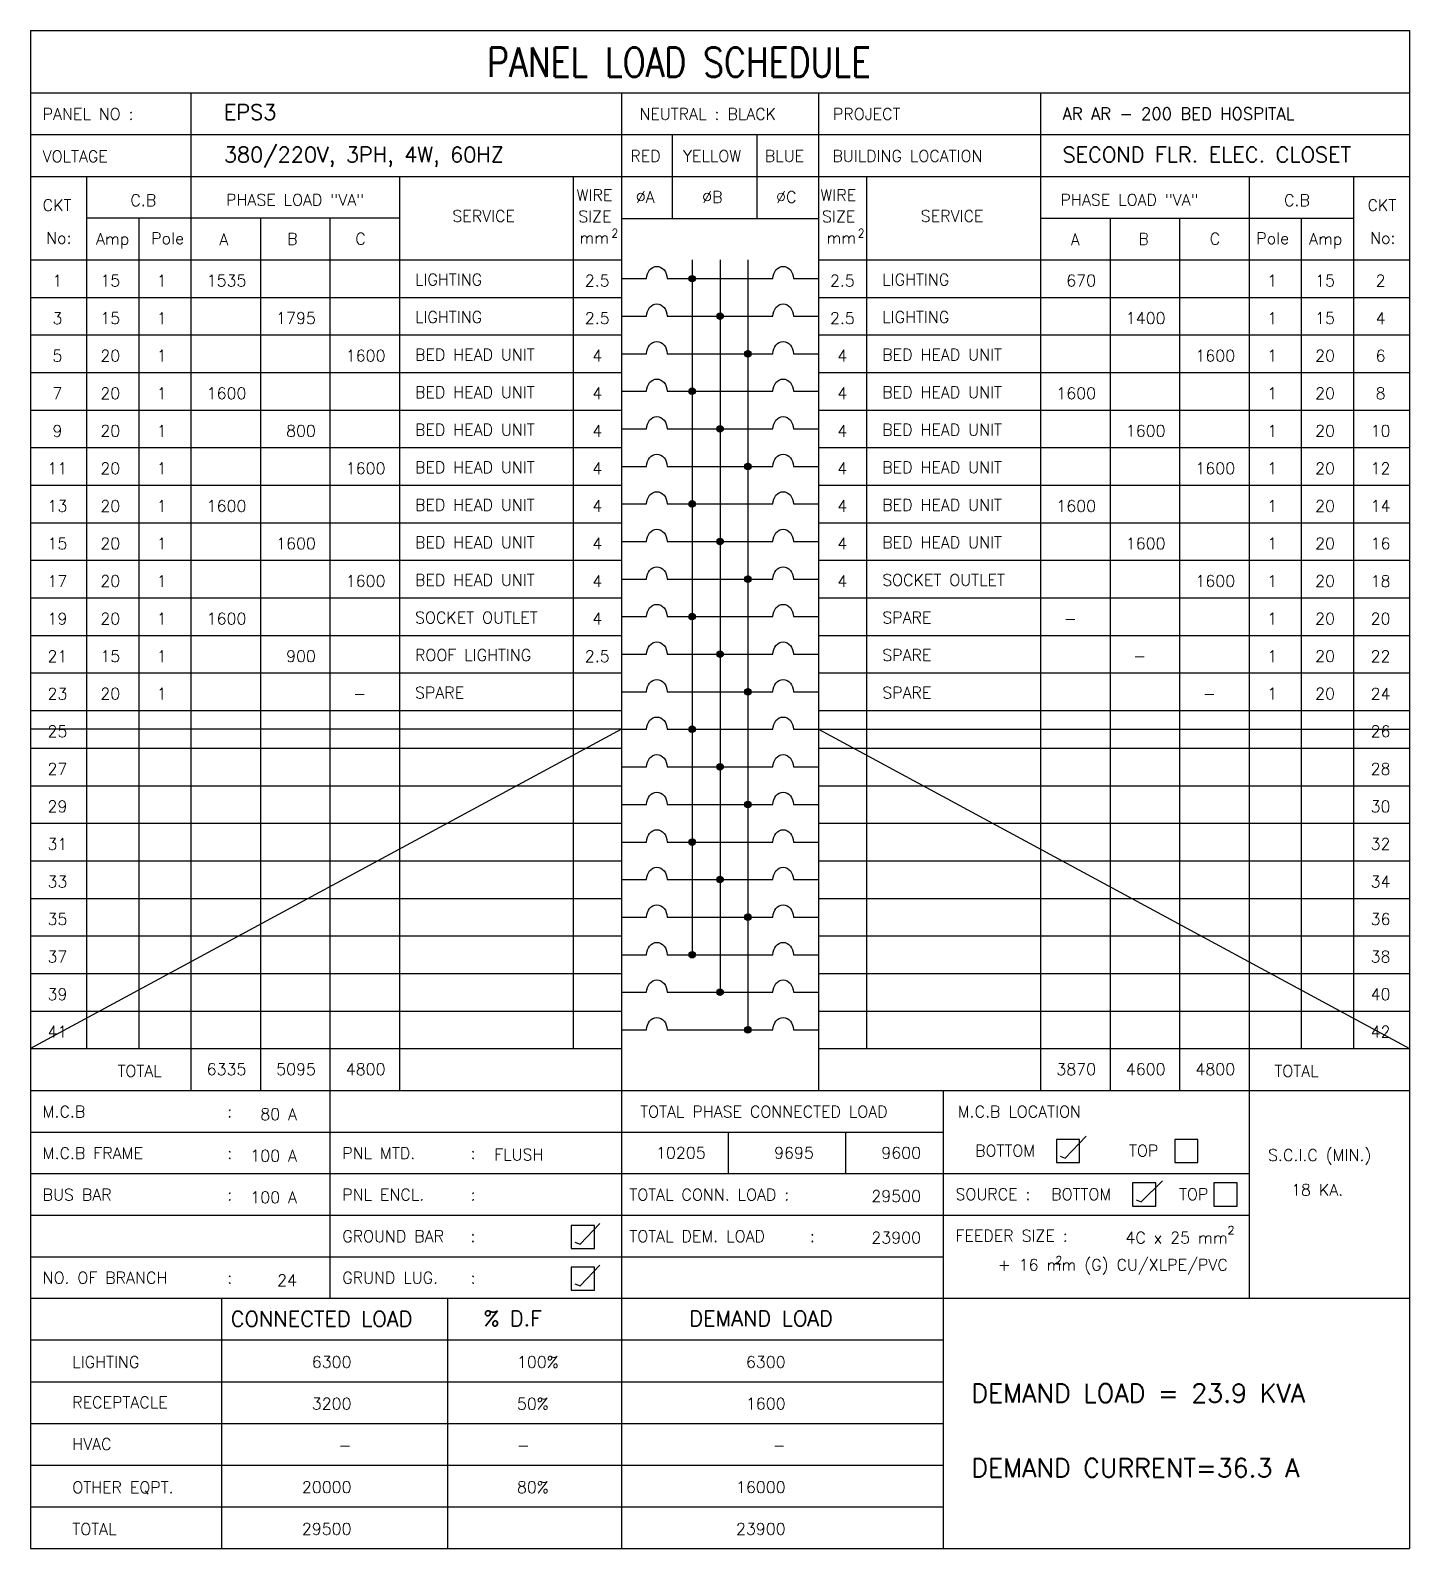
# Model space of a CAD drawing. Extents: x -114326 to -114223, y 38472 to 38552.
# Drawn here: x -114319.89 to -114299.1, y 38527.33 to 38550.22 of the extents above; entities that cross this region are included whole.
import ezdxf
from ezdxf.enums import TextEntityAlignment as Align

# ---------------------------------------------------------------- set-up
doc = ezdxf.new("R2010")
doc.units = 0
doc.header["$MEASUREMENT"] = 0
doc.layers.add('E-TXT', color=2, linetype='CONTINUOUS')
doc.layers.add('PANEL', color=2, linetype='CONTINUOUS')
doc.styles.add('ROMANS', font='ROMANS.shx', dxfattribs={"height": 0.4})
pattern_1 = [(315, (90723.014225, 40591.791381), (0.00864749998874, 0.00864749998874), [])]
pattern_2 = [(315, (90723.014225, 40590.09324), (0.00864749998874, 0.00864749998874), [])]
pattern_3 = [(315, (90723.014225, 40588.395099), (0.00864749998874, 0.00864749998874), [])]
pattern_4 = [(315, (90723.014225, 40586.696957), (0.00864749998874, 0.00864749998874), [])]
pattern_5 = [(315, (90723.014225, 40584.998816), (0.00864749998874, 0.00864749998874), [])]
pattern_6 = [(315, (90723.014225, 40583.300675), (0.00864749998874, 0.00864749998874), [])]

msp = doc.modelspace()

# ---------------------------------------------------------------- hatches: boundary and pattern name
at = {"layer": 'PANEL', "linetype": 'Continuous'}
h = msp.add_hatch(dxfattribs=at)
h.set_pattern_fill('ANSI31', color=256, scale=0.068485, angle=406.041, style=0)
h.set_pattern_definition([(91.040959325, (90723.014225, 40591.791381), (-0.00855917542476, -0.00015552164567), [])])
h.paths.add_polyline_path([(-114309.962, 38546.473, 1), (-114309.865, 38546.473, 1)])
h = msp.add_hatch(dxfattribs=at)
h.set_pattern_fill('ANSI31', color=256, scale=0.097835, angle=270, style=0)
h.set_pattern_definition(pattern_1)
h.paths.add_polyline_path([(-114309.543, 38545.907, 1), (-114309.445, 38545.907, 1)])
h = msp.add_hatch(dxfattribs=at)
h.set_pattern_fill('ANSI31', color=256, scale=0.097835, angle=270, style=0)
h.set_pattern_definition(pattern_1)
h.paths.add_polyline_path([(-114309.026, 38545.341, 1), (-114309.124, 38545.341, 1)])
h = msp.add_hatch(dxfattribs=at)
h.set_pattern_fill('ANSI31', color=256, scale=0.097835, angle=270, style=0)
h.set_pattern_definition(pattern_1)
h.paths.add_polyline_path([(-114309.865, 38544.775, 1), (-114309.962, 38544.775, 1)])
h = msp.add_hatch(dxfattribs=at)
h.set_pattern_fill('ANSI31', color=256, scale=0.097835, angle=270, style=0)
h.set_pattern_definition(pattern_1)
h.paths.add_polyline_path([(-114309.445, 38544.209, 1), (-114309.543, 38544.209, 1)])
h = msp.add_hatch(dxfattribs=at)
h.set_pattern_fill('ANSI31', color=256, scale=0.097835, angle=270, style=0)
h.set_pattern_definition(pattern_1)
h.paths.add_polyline_path([(-114309.026, 38543.643, 1), (-114309.124, 38543.643, 1)])
h = msp.add_hatch(dxfattribs=at)
h.set_pattern_fill('ANSI31', color=256, scale=0.097835, angle=270, style=0)
h.set_pattern_definition(pattern_2)
h.paths.add_polyline_path([(-114309.865, 38543.077, 1), (-114309.962, 38543.077, 1)])
h = msp.add_hatch(dxfattribs=at)
h.set_pattern_fill('ANSI31', color=256, scale=0.097835, angle=270, style=0)
h.set_pattern_definition(pattern_2)
h.paths.add_polyline_path([(-114309.445, 38542.511, 1), (-114309.543, 38542.511, 1)])
h = msp.add_hatch(dxfattribs=at)
h.set_pattern_fill('ANSI31', color=256, scale=0.097835, angle=270, style=0)
h.set_pattern_definition(pattern_2)
h.paths.add_polyline_path([(-114309.026, 38541.945, 1), (-114309.124, 38541.945, 1)])
h = msp.add_hatch(dxfattribs=at)
h.set_pattern_fill('ANSI31', color=256, scale=0.097835, angle=270, style=0)
h.set_pattern_definition(pattern_3)
h.paths.add_polyline_path([(-114309.865, 38541.379, 1), (-114309.962, 38541.379, 1)])
h = msp.add_hatch(dxfattribs=at)
h.set_pattern_fill('ANSI31', color=256, scale=0.097835, angle=270, style=0)
h.set_pattern_definition(pattern_3)
h.paths.add_polyline_path([(-114309.445, 38540.813, 1), (-114309.543, 38540.813, 1)])
h = msp.add_hatch(dxfattribs=at)
h.set_pattern_fill('ANSI31', color=256, scale=0.097835, angle=270, style=0)
h.set_pattern_definition(pattern_3)
h.paths.add_polyline_path([(-114309.026, 38540.247, 1), (-114309.124, 38540.247, 1)])
h = msp.add_hatch(dxfattribs=at)
h.set_pattern_fill('ANSI31', color=256, scale=0.097835, angle=270, style=0)
h.set_pattern_definition(pattern_4)
h.paths.add_polyline_path([(-114309.865, 38539.681, 1), (-114309.962, 38539.681, 1)])
h = msp.add_hatch(dxfattribs=at)
h.set_pattern_fill('ANSI31', color=256, scale=0.097835, angle=270, style=0)
h.set_pattern_definition(pattern_4)
h.paths.add_polyline_path([(-114309.445, 38539.114, 1), (-114309.543, 38539.114, 1)])
h = msp.add_hatch(dxfattribs=at)
h.set_pattern_fill('ANSI31', color=256, scale=0.097835, angle=270, style=0)
h.set_pattern_definition(pattern_4)
h.paths.add_polyline_path([(-114309.026, 38538.548, 1), (-114309.124, 38538.548, 1)])
h = msp.add_hatch(dxfattribs=at)
h.set_pattern_fill('ANSI31', color=256, scale=0.097835, angle=270, style=0)
h.set_pattern_definition(pattern_5)
h.paths.add_polyline_path([(-114309.865, 38537.982, 1), (-114309.962, 38537.982, 1)])
h = msp.add_hatch(dxfattribs=at)
h.set_pattern_fill('ANSI31', color=256, scale=0.097835, angle=270, style=0)
h.set_pattern_definition(pattern_5)
h.paths.add_polyline_path([(-114309.445, 38537.416, 1), (-114309.543, 38537.416, 1)])
h = msp.add_hatch(dxfattribs=at)
h.set_pattern_fill('ANSI31', color=256, scale=0.097835, angle=270, style=0)
h.set_pattern_definition(pattern_5)
h.paths.add_polyline_path([(-114309.026, 38536.85, 1), (-114309.124, 38536.85, 1)])
h = msp.add_hatch(dxfattribs=at)
h.set_pattern_fill('ANSI31', color=256, scale=0.097835, angle=270, style=0)
h.set_pattern_definition(pattern_6)
h.paths.add_polyline_path([(-114309.865, 38536.284, 1), (-114309.962, 38536.284, 1)])
h = msp.add_hatch(dxfattribs=at)
h.set_pattern_fill('ANSI31', color=256, scale=0.097835, angle=270, style=0)
h.set_pattern_definition(pattern_6)
h.paths.add_polyline_path([(-114309.445, 38535.718, 1), (-114309.543, 38535.718, 1)])
h = msp.add_hatch(dxfattribs=at)
h.set_pattern_fill('ANSI31', color=256, scale=0.097835, angle=270, style=0)
h.set_pattern_definition(pattern_6)
h.paths.add_polyline_path([(-114309.026, 38535.152, 1), (-114309.124, 38535.152, 1)])

# ---------------------------------------------------------------- linework, layer by layer
at = {"layer": 'PANEL', "color": 6}
for p, q in [((-114319.889, 38550.215), (-114319.889, 38527.332)), ((-114319.889, 38550.215), (-114299.099, 38550.215)), ((-114299.099, 38550.215), (-114299.099, 38527.332)), ((-114319.889, 38527.332), (-114299.099, 38527.332))]:
    msp.add_line(p, q, dxfattribs=at)
at = {"layer": 'PANEL', "color": 2}
for p, q in [((-114319.889, 38549.272), (-114299.099, 38549.272)), ((-114310.979, 38549.272), (-114310.979, 38534.236)), ((-114308.009, 38549.272), (-114308.009, 38534.236)), ((-114319.889, 38548.014), (-114299.099, 38548.014)), ((-114310.979, 38547.382), (-114308.009, 38547.382)), ((-114319.889, 38534.236), (-114299.099, 38534.236))]:
    msp.add_line(p, q, dxfattribs=at)
at = {"layer": 'PANEL', "color": 11}
for p, q in [((-114317.47, 38549.272), (-114317.47, 38534.236)), ((-114304.663, 38549.272), (-114304.663, 38534.236)), ((-114319.042, 38548.014), (-114319.042, 38534.869)), ((-114314.325, 38548.014), (-114314.325, 38534.236)), ((-114311.705, 38548.014), (-114311.705, 38534.869)), ((-114307.284, 38548.014), (-114307.284, 38534.869)), ((-114301.518, 38548.014), (-114301.518, 38531.106)), ((-114299.946, 38548.014), (-114299.946, 38534.869)), ((-114314.325, 38547.385), (-114319.042, 38547.385)), ((-114318.256, 38547.385), (-114318.256, 38534.869)), ((-114316.422, 38547.385), (-114316.422, 38534.236)), ((-114315.374, 38547.385), (-114315.374, 38531.106)), ((-114304.663, 38547.385), (-114299.946, 38547.385)), ((-114303.615, 38547.385), (-114303.615, 38534.236)), ((-114302.567, 38547.385), (-114302.567, 38534.236)), ((-114300.732, 38547.385), (-114300.732, 38534.869)), ((-114319.889, 38546.756), (-114310.979, 38546.756)), ((-114308.009, 38546.756), (-114299.099, 38546.756)), ((-114319.889, 38546.19), (-114310.979, 38546.19)), ((-114308.009, 38546.19), (-114299.099, 38546.19)), ((-114319.889, 38545.624), (-114310.979, 38545.624)), ((-114308.009, 38545.624), (-114299.099, 38545.624)), ((-114319.889, 38545.058), (-114310.979, 38545.058)), ((-114308.009, 38545.058), (-114299.099, 38545.058)), ((-114319.889, 38544.492), (-114310.979, 38544.492)), ((-114308.009, 38544.492), (-114299.099, 38544.492)), ((-114319.889, 38543.926), (-114310.979, 38543.926)), ((-114308.009, 38543.926), (-114299.099, 38543.926)), ((-114319.889, 38543.36), (-114310.979, 38543.36)), ((-114308.009, 38543.36), (-114299.099, 38543.36)), ((-114319.889, 38542.794), (-114310.979, 38542.794)), ((-114308.009, 38542.794), (-114299.099, 38542.794)), ((-114319.889, 38542.228), (-114310.979, 38542.228)), ((-114308.009, 38542.228), (-114299.099, 38542.228)), ((-114319.889, 38541.662), (-114310.979, 38541.662)), ((-114308.009, 38541.662), (-114299.099, 38541.662)), ((-114319.889, 38541.096), (-114310.979, 38541.096)), ((-114308.009, 38541.096), (-114299.099, 38541.096)), ((-114319.889, 38540.53), (-114310.979, 38540.53)), ((-114308.009, 38540.53), (-114299.099, 38540.53)), ((-114319.889, 38539.964), (-114310.979, 38539.964)), ((-114308.009, 38539.964), (-114299.099, 38539.964)), ((-114319.889, 38539.397), (-114310.979, 38539.397)), ((-114308.009, 38539.397), (-114299.099, 38539.397)), ((-114319.889, 38538.831), (-114310.979, 38538.831)), ((-114308.009, 38538.831), (-114299.099, 38538.831)), ((-114319.889, 38538.265), (-114310.979, 38538.265)), ((-114308.009, 38538.265), (-114299.099, 38538.265)), ((-114319.889, 38537.699), (-114310.979, 38537.699)), ((-114308.009, 38537.699), (-114299.099, 38537.699)), ((-114319.889, 38537.133), (-114310.979, 38537.133)), ((-114308.009, 38537.133), (-114299.099, 38537.133)), ((-114319.889, 38536.567), (-114310.979, 38536.567)), ((-114308.009, 38536.567), (-114299.099, 38536.567)), ((-114319.889, 38536.001), (-114310.979, 38536.001)), ((-114308.009, 38536.001), (-114299.099, 38536.001)), ((-114319.889, 38535.435), (-114310.979, 38535.435)), ((-114308.009, 38535.435), (-114299.099, 38535.435)), ((-114319.889, 38534.869), (-114310.979, 38534.869)), ((-114308.009, 38534.869), (-114299.099, 38534.869)), ((-114310.979, 38534.236), (-114310.979, 38527.332)), ((-114306.128, 38534.236), (-114306.128, 38531.106)), ((-114319.889, 38533.61), (-114306.128, 38533.61)), ((-114309.373, 38533.61), (-114309.373, 38532.984)), ((-114307.603, 38533.61), (-114307.603, 38532.984)), ((-114319.889, 38532.984), (-114301.518, 38532.984)), ((-114319.889, 38532.358), (-114301.518, 38532.358)), ((-114319.889, 38531.732), (-114306.128, 38531.732)), ((-114319.889, 38531.106), (-114299.099, 38531.106)), ((-114317.008, 38531.106), (-114317.008, 38527.332)), ((-114313.6, 38531.106), (-114313.6, 38527.332)), ((-114306.128, 38531.106), (-114306.128, 38527.332)), ((-114319.889, 38530.477), (-114306.128, 38530.477)), ((-114319.889, 38529.848), (-114306.128, 38529.848)), ((-114319.889, 38529.219), (-114306.128, 38529.219)), ((-114319.889, 38528.59), (-114306.128, 38528.59)), ((-114319.889, 38527.961), (-114306.128, 38527.961))]:
    msp.add_line(p, q, dxfattribs=at)
at = {"layer": 'PANEL'}
for p, q in [((-114319.889, 38548.646), (-114299.099, 38548.646)), ((-114310.209, 38547.382), (-114310.209, 38548.646)), ((-114308.933, 38547.382), (-114308.933, 38548.646)), ((-114309.914, 38546.756), (-114309.914, 38536.284)), ((-114309.494, 38546.756), (-114309.494, 38535.718)), ((-114309.075, 38546.756), (-114309.075, 38535.152)), ((-114310.979, 38546.473), (-114310.6, 38546.473)), ((-114310.292, 38546.473), (-114308.696, 38546.473)), ((-114308.388, 38546.473), (-114308.009, 38546.473)), ((-114310.979, 38545.907), (-114310.6, 38545.907)), ((-114310.292, 38545.907), (-114308.696, 38545.907)), ((-114308.388, 38545.907), (-114308.009, 38545.907)), ((-114310.979, 38545.341), (-114310.6, 38545.341)), ((-114310.292, 38545.341), (-114308.696, 38545.341)), ((-114308.388, 38545.341), (-114308.009, 38545.341)), ((-114310.979, 38544.775), (-114310.6, 38544.775)), ((-114310.292, 38544.775), (-114308.696, 38544.775)), ((-114308.388, 38544.775), (-114308.009, 38544.775)), ((-114310.979, 38544.209), (-114310.6, 38544.209)), ((-114310.292, 38544.209), (-114308.696, 38544.209)), ((-114308.388, 38544.209), (-114308.009, 38544.209)), ((-114310.979, 38543.643), (-114310.6, 38543.643)), ((-114310.292, 38543.643), (-114308.696, 38543.643)), ((-114308.388, 38543.643), (-114308.009, 38543.643)), ((-114310.979, 38543.077), (-114310.6, 38543.077)), ((-114310.292, 38543.077), (-114308.696, 38543.077)), ((-114308.388, 38543.077), (-114308.009, 38543.077)), ((-114310.979, 38542.511), (-114310.6, 38542.511)), ((-114310.292, 38542.511), (-114308.696, 38542.511)), ((-114308.388, 38542.511), (-114308.009, 38542.511)), ((-114310.979, 38541.945), (-114310.6, 38541.945)), ((-114310.292, 38541.945), (-114308.696, 38541.945)), ((-114308.388, 38541.945), (-114308.009, 38541.945)), ((-114310.979, 38541.379), (-114310.6, 38541.379)), ((-114310.292, 38541.379), (-114308.696, 38541.379)), ((-114308.388, 38541.379), (-114308.009, 38541.379)), ((-114310.979, 38540.813), (-114310.6, 38540.813)), ((-114310.292, 38540.813), (-114308.696, 38540.813)), ((-114308.388, 38540.813), (-114308.009, 38540.813)), ((-114310.979, 38540.247), (-114310.6, 38540.247)), ((-114310.292, 38540.247), (-114308.696, 38540.247)), ((-114308.388, 38540.247), (-114308.009, 38540.247)), ((-114310.979, 38539.681), (-114310.6, 38539.681)), ((-114310.292, 38539.681), (-114308.696, 38539.681)), ((-114308.388, 38539.681), (-114308.009, 38539.681)), ((-114310.979, 38539.114), (-114310.6, 38539.114)), ((-114310.292, 38539.114), (-114308.696, 38539.114)), ((-114308.388, 38539.114), (-114308.009, 38539.114)), ((-114310.979, 38538.548), (-114310.6, 38538.548)), ((-114310.292, 38538.548), (-114308.696, 38538.548)), ((-114308.388, 38538.548), (-114308.009, 38538.548)), ((-114310.979, 38537.982), (-114310.6, 38537.982)), ((-114310.292, 38537.982), (-114308.696, 38537.982)), ((-114308.388, 38537.982), (-114308.009, 38537.982)), ((-114310.979, 38537.416), (-114310.6, 38537.416)), ((-114310.292, 38537.416), (-114308.696, 38537.416)), ((-114308.388, 38537.416), (-114308.009, 38537.416)), ((-114310.979, 38536.85), (-114310.6, 38536.85)), ((-114310.292, 38536.85), (-114308.696, 38536.85)), ((-114308.388, 38536.85), (-114308.009, 38536.85)), ((-114310.979, 38536.284), (-114310.6, 38536.284)), ((-114310.292, 38536.284), (-114308.696, 38536.284)), ((-114308.388, 38536.284), (-114308.009, 38536.284)), ((-114310.979, 38535.718), (-114310.6, 38535.718)), ((-114310.292, 38535.718), (-114308.696, 38535.718)), ((-114308.388, 38535.718), (-114308.009, 38535.718)), ((-114310.979, 38535.152), (-114310.6, 38535.152)), ((-114310.292, 38535.152), (-114308.696, 38535.152)), ((-114308.388, 38535.152), (-114308.009, 38535.152)), ((-114304.291, 38533.216), (-114303.973, 38533.549)), ((-114304.367, 38533.247), (-114304.291, 38533.216)), ((-114303.144, 38532.561), (-114302.825, 38532.874)), ((-114303.22, 38532.591), (-114303.144, 38532.561)), ((-114311.604, 38531.921), (-114311.305, 38532.233)), ((-114311.68, 38531.951), (-114311.604, 38531.921)), ((-114311.604, 38531.293), (-114311.305, 38531.606)), ((-114311.68, 38531.323), (-114311.604, 38531.293))]:
    msp.add_line(p, q, dxfattribs=at)
at = {"layer": 'PANEL', "color": 7}
for p, q in [((-114310.979, 38539.681), (-114319.889, 38539.681)), ((-114310.979, 38539.681), (-114319.889, 38534.869)), ((-114308.009, 38539.681), (-114299.099, 38539.681)), ((-114308.009, 38539.681), (-114299.099, 38534.869))]:
    msp.add_line(p, q, dxfattribs=at)
at = {"layer": 'PANEL', "color": 11}
for points in [[(-114304.075, 38533.5), (-114304.424, 38533.5), (-114304.424, 38533.15), (-114304.075, 38533.15)], [(-114302.29, 38533.5), (-114302.64, 38533.5), (-114302.64, 38533.15), (-114302.29, 38533.15)], [(-114302.927, 38532.844), (-114303.277, 38532.844), (-114303.277, 38532.495), (-114302.927, 38532.495)], [(-114301.7, 38532.844), (-114302.05, 38532.844), (-114302.05, 38532.495), (-114301.7, 38532.495)], [(-114311.387, 38532.204), (-114311.737, 38532.204), (-114311.737, 38531.855), (-114311.387, 38531.855)], [(-114311.387, 38531.576), (-114311.737, 38531.576), (-114311.737, 38531.227), (-114311.387, 38531.227)]]:
    msp.add_lwpolyline(points, close=True, dxfattribs=at)
at = {"layer": 'PANEL'}
for centre in [(-114309.914, 38546.473), (-114309.494, 38545.907), (-114309.075, 38545.341), (-114309.914, 38544.775), (-114309.494, 38544.209), (-114309.075, 38543.643), (-114309.914, 38543.077), (-114309.494, 38542.511), (-114309.075, 38541.945), (-114309.914, 38541.379), (-114309.494, 38540.813), (-114309.075, 38540.247), (-114309.914, 38539.681), (-114309.494, 38539.114), (-114309.075, 38538.548), (-114309.914, 38537.982), (-114309.494, 38537.416), (-114309.075, 38536.85), (-114309.914, 38536.284), (-114309.494, 38535.718), (-114309.075, 38535.152)]:
    msp.add_circle(centre, 0.0489, dxfattribs=at)
at = {"layer": 'PANEL', "extrusion": (0, 0, -1)}
for centre in [(-114310.446, 38546.473), (-114308.542, 38546.473), (-114310.446, 38545.907), (-114308.542, 38545.907), (-114310.446, 38545.341), (-114308.542, 38545.341), (-114310.446, 38544.775), (-114308.542, 38544.775), (-114310.446, 38544.209), (-114308.542, 38544.209), (-114310.446, 38543.643), (-114308.542, 38543.643), (-114310.446, 38543.077), (-114308.542, 38543.077), (-114310.446, 38542.511), (-114308.542, 38542.511), (-114310.446, 38541.945), (-114308.542, 38541.945), (-114310.446, 38541.379), (-114308.542, 38541.379), (-114310.446, 38540.813), (-114308.542, 38540.813), (-114310.446, 38540.247), (-114308.542, 38540.247), (-114310.446, 38539.681), (-114308.542, 38539.681), (-114310.446, 38539.114), (-114308.542, 38539.114), (-114310.446, 38538.548), (-114308.542, 38538.548), (-114310.446, 38537.982), (-114308.542, 38537.982), (-114310.446, 38537.416), (-114308.542, 38537.416), (-114310.446, 38536.85), (-114308.542, 38536.85), (-114310.446, 38536.284), (-114308.542, 38536.284), (-114310.446, 38535.718), (-114308.542, 38535.718), (-114310.446, 38535.152), (-114308.542, 38535.152)]:
    msp.add_ellipse(centre, major_axis=(0, 0.185), ratio=0.833333, start_param=-1.570796, end_param=1.570796, dxfattribs=at)

# ---------------------------------------------------------------- texts
at = {"layer": 'E-TXT', "style": 'ROMANS'}
for s, height, p in [('EPS3', 0.2306, (-114316.972, 38548.867)), ('AR AR - 200 BED HOSPITAL', 0.18169, (-114304.331, 38548.869)), ('380/220V, 3PH, 4W, 60HZ', 0.23061, (-114316.972, 38548.227)), ('SECOND FLR. ELEC. CLOSET', 0.23061, (-114304.331, 38548.227)), ('15', 0.1747, (-114318.834, 38546.357)), ('15', 0.1747, (-114300.524, 38546.357)), ('15', 0.1747, (-114318.834, 38545.791)), ('15', 0.1747, (-114300.524, 38545.791)), ('20', 0.1747, (-114318.834, 38545.224)), ('20', 0.1747, (-114300.524, 38545.224)), ('20', 0.1747, (-114318.834, 38544.658)), ('20', 0.1747, (-114300.524, 38544.658)), ('20', 0.1747, (-114318.834, 38544.092)), ('20', 0.1747, (-114300.524, 38544.092)), ('20', 0.1747, (-114318.834, 38543.526)), ('20', 0.1747, (-114300.524, 38543.526)), ('20', 0.1747, (-114318.834, 38542.96)), ('20', 0.1747, (-114300.524, 38542.96)), ('20', 0.1747, (-114318.834, 38542.394)), ('20', 0.1747, (-114300.524, 38542.394)), ('20', 0.1747, (-114318.834, 38541.828)), ('20', 0.1747, (-114300.524, 38541.828)), ('20', 0.1747, (-114318.834, 38541.262)), ('20', 0.1747, (-114300.524, 38541.262)), ('15', 0.1747, (-114318.834, 38540.696)), ('20', 0.1747, (-114300.524, 38540.696)), ('20', 0.1747, (-114318.834, 38540.13)), ('20', 0.1747, (-114300.524, 38540.13))]:
    msp.add_text(s, height=height, dxfattribs=at).set_placement(p)
for s, height, p in [('1', 0.175, (-114317.909, 38546.443)), ('2.5', 0.1747, (-114311.345, 38546.443)), ('2.5', 0.1747, (-114307.65, 38546.443)), ('1', 0.175, (-114301.171, 38546.443)), ('1', 0.175, (-114317.909, 38545.877)), ('2.5', 0.1747, (-114311.345, 38545.877)), ('2.5', 0.1747, (-114307.65, 38545.877)), ('1', 0.175, (-114301.171, 38545.877)), ('1', 0.175, (-114317.909, 38545.311)), ('4', 0.175, (-114311.345, 38545.311)), ('4', 0.175, (-114307.65, 38545.311)), ('1', 0.175, (-114301.171, 38545.311)), ('1', 0.175, (-114317.909, 38544.745)), ('4', 0.175, (-114311.345, 38544.745)), ('4', 0.175, (-114307.65, 38544.745)), ('1', 0.175, (-114301.171, 38544.745)), ('1', 0.175, (-114317.909, 38544.179)), ('4', 0.175, (-114311.345, 38544.179)), ('4', 0.175, (-114307.65, 38544.179)), ('1', 0.175, (-114301.171, 38544.179)), ('1', 0.175, (-114317.909, 38543.613)), ('4', 0.175, (-114311.345, 38543.613)), ('4', 0.175, (-114307.65, 38543.613)), ('1', 0.175, (-114301.171, 38543.613)), ('1', 0.175, (-114317.909, 38543.047)), ('4', 0.175, (-114311.345, 38543.047)), ('4', 0.175, (-114307.65, 38543.047)), ('1', 0.175, (-114301.171, 38543.047)), ('1', 0.175, (-114317.909, 38542.481)), ('4', 0.175, (-114311.345, 38542.481)), ('4', 0.175, (-114311.345, 38542.481)), ('4', 0.175, (-114307.65, 38542.481)), ('4', 0.175, (-114307.65, 38542.481)), ('1', 0.175, (-114301.171, 38542.481)), ('1', 0.175, (-114317.909, 38541.914)), ('4', 0.175, (-114311.345, 38541.914)), ('4', 0.175, (-114311.345, 38541.914)), ('4', 0.175, (-114307.65, 38541.914)), ('4', 0.175, (-114307.65, 38541.914)), ('1', 0.175, (-114301.171, 38541.914)), ('1', 0.175, (-114317.909, 38541.348)), ('4', 0.175, (-114311.345, 38541.348)), ('1', 0.175, (-114301.171, 38541.348)), ('1', 0.175, (-114317.909, 38540.782)), ('2.5', 0.1747, (-114311.345, 38540.782)), ('1', 0.175, (-114301.171, 38540.782)), ('1', 0.175, (-114317.909, 38540.216)), ('1', 0.175, (-114301.171, 38540.216))]:
    msp.add_text(s, height=height, dxfattribs=at).set_placement(p, align=Align.MIDDLE)
for s, height, p in [('1535', 0.1747, (-114316.633, 38546.357)), ('670', 0.1747, (-114303.826, 38546.357)), ('1795', 0.1747, (-114315.585, 38545.791)), ('1400', 0.1747, (-114302.778, 38545.791)), ('1600', 0.1747, (-114314.536, 38545.224)), ('1600', 0.1747, (-114301.729, 38545.224)), ('1600', 0.1747, (-114316.633, 38544.658)), ('1600', 0.1747, (-114303.826, 38544.658)), ('800', 0.1747, (-114315.585, 38544.092)), ('1600', 0.1747, (-114302.778, 38544.092)), ('1600', 0.1747, (-114314.536, 38543.526)), ('1600', 0.1747, (-114301.729, 38543.526)), ('1600', 0.1747, (-114316.633, 38542.96)), ('1600', 0.1747, (-114303.826, 38542.96)), ('1600', 0.1747, (-114315.585, 38542.394)), ('1600', 0.1747, (-114302.778, 38542.394)), ('1600', 0.1747, (-114314.536, 38541.828)), ('1600', 0.1747, (-114301.729, 38541.828)), ('1600', 0.1747, (-114316.633, 38541.262)), ('-', 0.175, (-114304.118, 38541.262)), ('900', 0.1747, (-114315.585, 38540.696)), ('-', 0.175, (-114303.07, 38540.696)), ('-', 0.175, (-114314.828, 38540.13)), ('-', 0.175, (-114302.021, 38540.13)), ('6335', 0.1747, (-114316.633, 38534.47)), ('5095', 0.1747, (-114315.585, 38534.47)), ('4800', 0.1747, (-114314.536, 38534.47)), ('3870', 0.1747, (-114303.826, 38534.47)), ('4600', 0.1747, (-114302.778, 38534.47)), ('4800', 0.1747, (-114301.729, 38534.47)), ('80 A', 0.1747, (-114315.87, 38533.792)), ('100 A', 0.1747, (-114315.87, 38533.166)), ('FLUSH', 0.1747, (-114312.156, 38533.184)), ('10205', 0.1747, (-114309.71, 38533.21)), ('9695', 0.1747, (-114308.08, 38533.21)), ('9600', 0.1747, (-114306.464, 38533.21)), ('100 A', 0.1747, (-114315.87, 38532.54)), ('29500', 0.1747, (-114306.464, 38532.558)), ('2', 0.122, (-114301.739, 38532.07)), ('23900', 0.1747, (-114306.464, 38531.932)), ('4C x 25 mm', 0.1747, (-114301.84, 38531.932)), ('+ 16 mm (G) CU/XLPE/PVC', 0.17471, (-114301.84, 38531.522)), ('2', 0.122, (-114304.335, 38531.619)), ('24', 0.1747, (-114315.87, 38531.288)), ('6300', 0.1747, (-114315.048, 38530.058)), ('6300', 0.1747, (-114308.505, 38530.058)), ('3200', 0.1747, (-114315.048, 38529.429)), ('1600', 0.1747, (-114308.505, 38529.429)), ('-', 0.175, (-114315.048, 38528.8)), ('-', 0.175, (-114308.505, 38528.8)), ('20000', 0.1747, (-114315.048, 38528.171)), ('16000', 0.1747, (-114308.505, 38528.171)), ('29500', 0.1747, (-114315.048, 38527.542)), ('23900', 0.1747, (-114308.505, 38527.542))]:
    msp.add_text(s, height=height, dxfattribs=at).set_placement(p, align=Align.RIGHT)
at = {"layer": 'PANEL', "color": 6, "style": 'ROMANS', "width": 0.833333}
msp.add_text('PANEL LOAD SCHEDULE', height=0.44026, dxfattribs=at).set_placement((-114313.004, 38549.516))
at = {"layer": 'PANEL', "style": 'ROMANS'}
for s, height, p in [('PANEL NO :', 0.1747, (-114319.704, 38548.867)), ('NEUTRAL : BLACK', 0.17471, (-114310.708, 38548.867)), ('PROJECT', 0.1747, (-114307.792, 38548.867)), ('VOLTAGE', 0.1747, (-114319.704, 38548.229)), ('RED', 0.1747, (-114310.845, 38548.235)), ('YELLOW', 0.1747, (-114310.051, 38548.235)), ('BLUE', 0.1747, (-114308.818, 38548.235)), ('BUILDING LOCATION', 0.17471, (-114307.8, 38548.235)), ('C.B', 0.1747, (-114318.38, 38547.568)), ('PHASE LOAD "VA"', 0.17471, (-114316.94, 38547.574)), ('WIRE', 0.1747, (-114311.656, 38547.644)), ('%%CA', 0.1747, (-114310.763, 38547.616)), ('%%CB', 0.1747, (-114309.763, 38547.616)), ('%%CC', 0.1747, (-114308.648, 38547.616)), ('WIRE', 0.1747, (-114307.981, 38547.644)), ('PHASE LOAD "VA"', 0.17471, (-114304.361, 38547.574)), ('C.B', 0.1747, (-114300.991, 38547.568)), ('CKT', 0.1747, (-114319.704, 38547.493)), ('SERVICE', 0.1747, (-114313.528, 38547.329)), ('SIZE', 0.1747, (-114311.631, 38547.323)), ('SIZE', 0.1747, (-114307.957, 38547.323)), ('SERVICE', 0.1747, (-114306.467, 38547.329)), ('CKT', 0.1747, (-114299.734, 38547.493)), ('No:', 0.1747, (-114319.652, 38547)), ('Amp', 0.1747, (-114318.899, 38546.986)), ('Pole', 0.1747, (-114318.068, 38546.993)), ('A', 0.175, (-114317.042, 38546.977)), ('B', 0.175, (-114316.018, 38546.985)), ('C', 0.175, (-114314.991, 38546.987)), ('mm', 0.1747, (-114311.614, 38547.002)), ('mm', 0.1747, (-114307.89, 38547.002)), ('A', 0.175, (-114304.206, 38546.977)), ('B', 0.175, (-114303.188, 38546.985)), ('C', 0.175, (-114302.111, 38546.987)), ('Pole', 0.1747, (-114301.411, 38546.993)), ('Amp', 0.1747, (-114300.614, 38546.986)), ('No:', 0.1747, (-114299.694, 38547)), ('LIGHTING', 0.1747, (-114314.091, 38546.372)), ('LIGHTING', 0.1747, (-114307.049, 38546.372)), ('LIGHTING', 0.1747, (-114314.091, 38545.806)), ('LIGHTING', 0.1747, (-114307.049, 38545.806)), ('BED HEAD UNIT', 0.17471, (-114314.091, 38545.24)), ('BED HEAD UNIT', 0.17471, (-114307.049, 38545.24)), ('BED HEAD UNIT', 0.17471, (-114314.091, 38544.674)), ('BED HEAD UNIT', 0.17471, (-114307.049, 38544.674)), ('BED HEAD UNIT', 0.17471, (-114314.091, 38544.108)), ('BED HEAD UNIT', 0.17471, (-114307.049, 38544.108)), ('BED HEAD UNIT', 0.17471, (-114314.091, 38543.542)), ('BED HEAD UNIT', 0.17471, (-114307.049, 38543.542)), ('BED HEAD UNIT', 0.17471, (-114314.091, 38542.976)), ('BED HEAD UNIT', 0.17471, (-114307.049, 38542.976)), ('BED HEAD UNIT', 0.17471, (-114314.091, 38542.41)), ('BED HEAD UNIT', 0.17471, (-114307.049, 38542.41)), ('BED HEAD UNIT', 0.17471, (-114314.091, 38541.844)), ('SOCKET OUTLET', 0.17471, (-114307.049, 38541.844)), ('SOCKET OUTLET', 0.17471, (-114314.091, 38541.278)), ('SPARE', 0.1747, (-114307.049, 38541.278)), ('ROOF LIGHTING', 0.17471, (-114314.091, 38540.712)), ('SPARE', 0.1747, (-114307.049, 38540.712)), ('SPARE', 0.1747, (-114314.091, 38540.146)), ('SPARE', 0.1747, (-114307.049, 38540.146)), ('TOTAL', 0.1747, (-114318.575, 38534.443)), ('TOTAL', 0.1747, (-114301.138, 38534.443)), ('M.C.B', 0.1747, (-114319.704, 38533.831)), ('TOTAL PHASE CONNECTED LOAD', 0.17471, (-114310.697, 38533.831)), ('M.C.B LOCATION', 0.17471, (-114305.911, 38533.831)), (':', 0.175, (-114316.922, 38533.831)), ('M.C.B FRAME', 0.17471, (-114319.704, 38533.205)), (':', 0.175, (-114316.922, 38533.205)), ('PNL MTD.', 0.1747, (-114315.188, 38533.205)), (':', 0.175, (-114313.254, 38533.205)), ('BOTTOM', 0.1747, (-114305.649, 38533.242)), ('TOP', 0.1747, (-114303.329, 38533.242)), ('S.C.I.C (MIN.)', 0.17471, (-114301.233, 38533.176)), ('18 KA.', 0.1747, (-114300.887, 38532.652)), ('BUS BAR', 0.1747, (-114319.704, 38532.579)), (':', 0.175, (-114316.922, 38532.579)), ('PNL ENCL.', 0.1747, (-114315.188, 38532.579)), (':', 0.175, (-114313.254, 38532.579)), ('TOTAL CONN. LOAD :', 0.17471, (-114310.861, 38532.579)), ('SOURCE :', 0.1747, (-114305.944, 38532.586)), ('BOTTOM', 0.1747, (-114304.502, 38532.586)), ('TOP', 0.1747, (-114302.575, 38532.586)), ('GROUND BAR', 0.1747, (-114315.188, 38531.953)), ('TOTAL DEM. LOAD ', 0.17471, (-114310.861, 38531.953)), ('FEEDER SIZE :', 0.17471, (-114305.944, 38531.96)), (':', 0.175, (-114313.254, 38531.953)), (':', 0.175, (-114308.14, 38531.953)), ('NO. OF BRANCH', 0.17471, (-114319.704, 38531.327)), (':', 0.175, (-114316.922, 38531.327)), ('GRUND LUG.', 0.1747, (-114315.188, 38531.327)), (':', 0.175, (-114313.254, 38531.327)), ('CONNECTED LOAD', 0.23061, (-114316.869, 38530.679)), ('% D.F', 0.2306, (-114313.057, 38530.686)), ('DEMAND LOAD', 0.23061, (-114309.957, 38530.686)), ('LIGHTING', 0.1747, (-114319.257, 38530.057)), ('100%', 0.1747, (-114312.555, 38530.057)), ('RECEPTACLE', 0.1747, (-114319.257, 38529.449)), ('DEMAND LOAD = 23.9 KVA', 0.27953, (-114305.708, 38529.536)), ('50%', 0.1747, (-114312.555, 38529.428)), ('HVAC', 0.1747, (-114319.257, 38528.82)), ('-', 0.175, (-114312.555, 38528.799)), ('DEMAND CURRENT=36.3 A', 0.27953, (-114305.708, 38528.409)), ('OTHER EQPT.', 0.17471, (-114319.257, 38528.168)), ('80%', 0.1747, (-114312.555, 38528.17)), ('TOTAL', 0.1747, (-114319.257, 38527.539))]:
    msp.add_text(s, height=height, dxfattribs=at).set_placement(p)
at = {"layer": 'PANEL', "style": 'ROMANS', "width": 0.833333}
for p in [(-114311.127, 38547.091), (-114307.414, 38547.091)]:
    msp.add_text('2', height=0.132, dxfattribs=at).set_placement(p)
at = {"layer": 'PANEL', "style": 'ROMANS'}
for s, height, p in [('1', 0.175, (-114319.481, 38546.443)), ('2', 0.175, (-114299.538, 38546.443)), ('3', 0.175, (-114319.481, 38545.877)), ('4', 0.175, (-114299.538, 38545.877)), ('5', 0.175, (-114319.481, 38545.311)), ('6', 0.175, (-114299.538, 38545.311)), ('7', 0.175, (-114319.481, 38544.745)), ('8', 0.175, (-114299.538, 38544.745)), ('9', 0.175, (-114319.481, 38544.179)), ('10', 0.1747, (-114299.538, 38544.179)), ('11', 0.1747, (-114319.481, 38543.613)), ('12', 0.1747, (-114299.538, 38543.613)), ('13', 0.1747, (-114319.481, 38543.047)), ('14', 0.1747, (-114299.538, 38543.047)), ('15', 0.1747, (-114319.481, 38542.481)), ('16', 0.1747, (-114299.538, 38542.481)), ('17', 0.1747, (-114319.481, 38541.914)), ('18', 0.1747, (-114299.538, 38541.914)), ('19', 0.1747, (-114319.481, 38541.348)), ('20', 0.1747, (-114299.538, 38541.348)), ('21', 0.1747, (-114319.481, 38540.782)), ('22', 0.1747, (-114299.538, 38540.782)), ('23', 0.1747, (-114319.481, 38540.216)), ('24', 0.1747, (-114299.538, 38540.216)), ('25', 0.1747, (-114319.481, 38539.65)), ('26', 0.1747, (-114299.538, 38539.65)), ('27', 0.1747, (-114319.481, 38539.084)), ('28', 0.1747, (-114299.538, 38539.084)), ('29', 0.1747, (-114319.481, 38538.518)), ('30', 0.1747, (-114299.538, 38538.518)), ('31', 0.1747, (-114319.481, 38537.952)), ('32', 0.1747, (-114299.538, 38537.952)), ('33', 0.1747, (-114319.481, 38537.386)), ('34', 0.1747, (-114299.538, 38537.386)), ('35', 0.1747, (-114319.481, 38536.82)), ('36', 0.1747, (-114299.538, 38536.82)), ('37', 0.1747, (-114319.481, 38536.254)), ('38', 0.1747, (-114299.538, 38536.254)), ('39', 0.1747, (-114319.481, 38535.688)), ('40', 0.1747, (-114299.538, 38535.688)), ('41', 0.1747, (-114319.481, 38535.122)), ('42', 0.1747, (-114299.538, 38535.122))]:
    msp.add_text(s, height=height, dxfattribs=at).set_placement(p, align=Align.MIDDLE)

doc.saveas('drawing.dxf')
